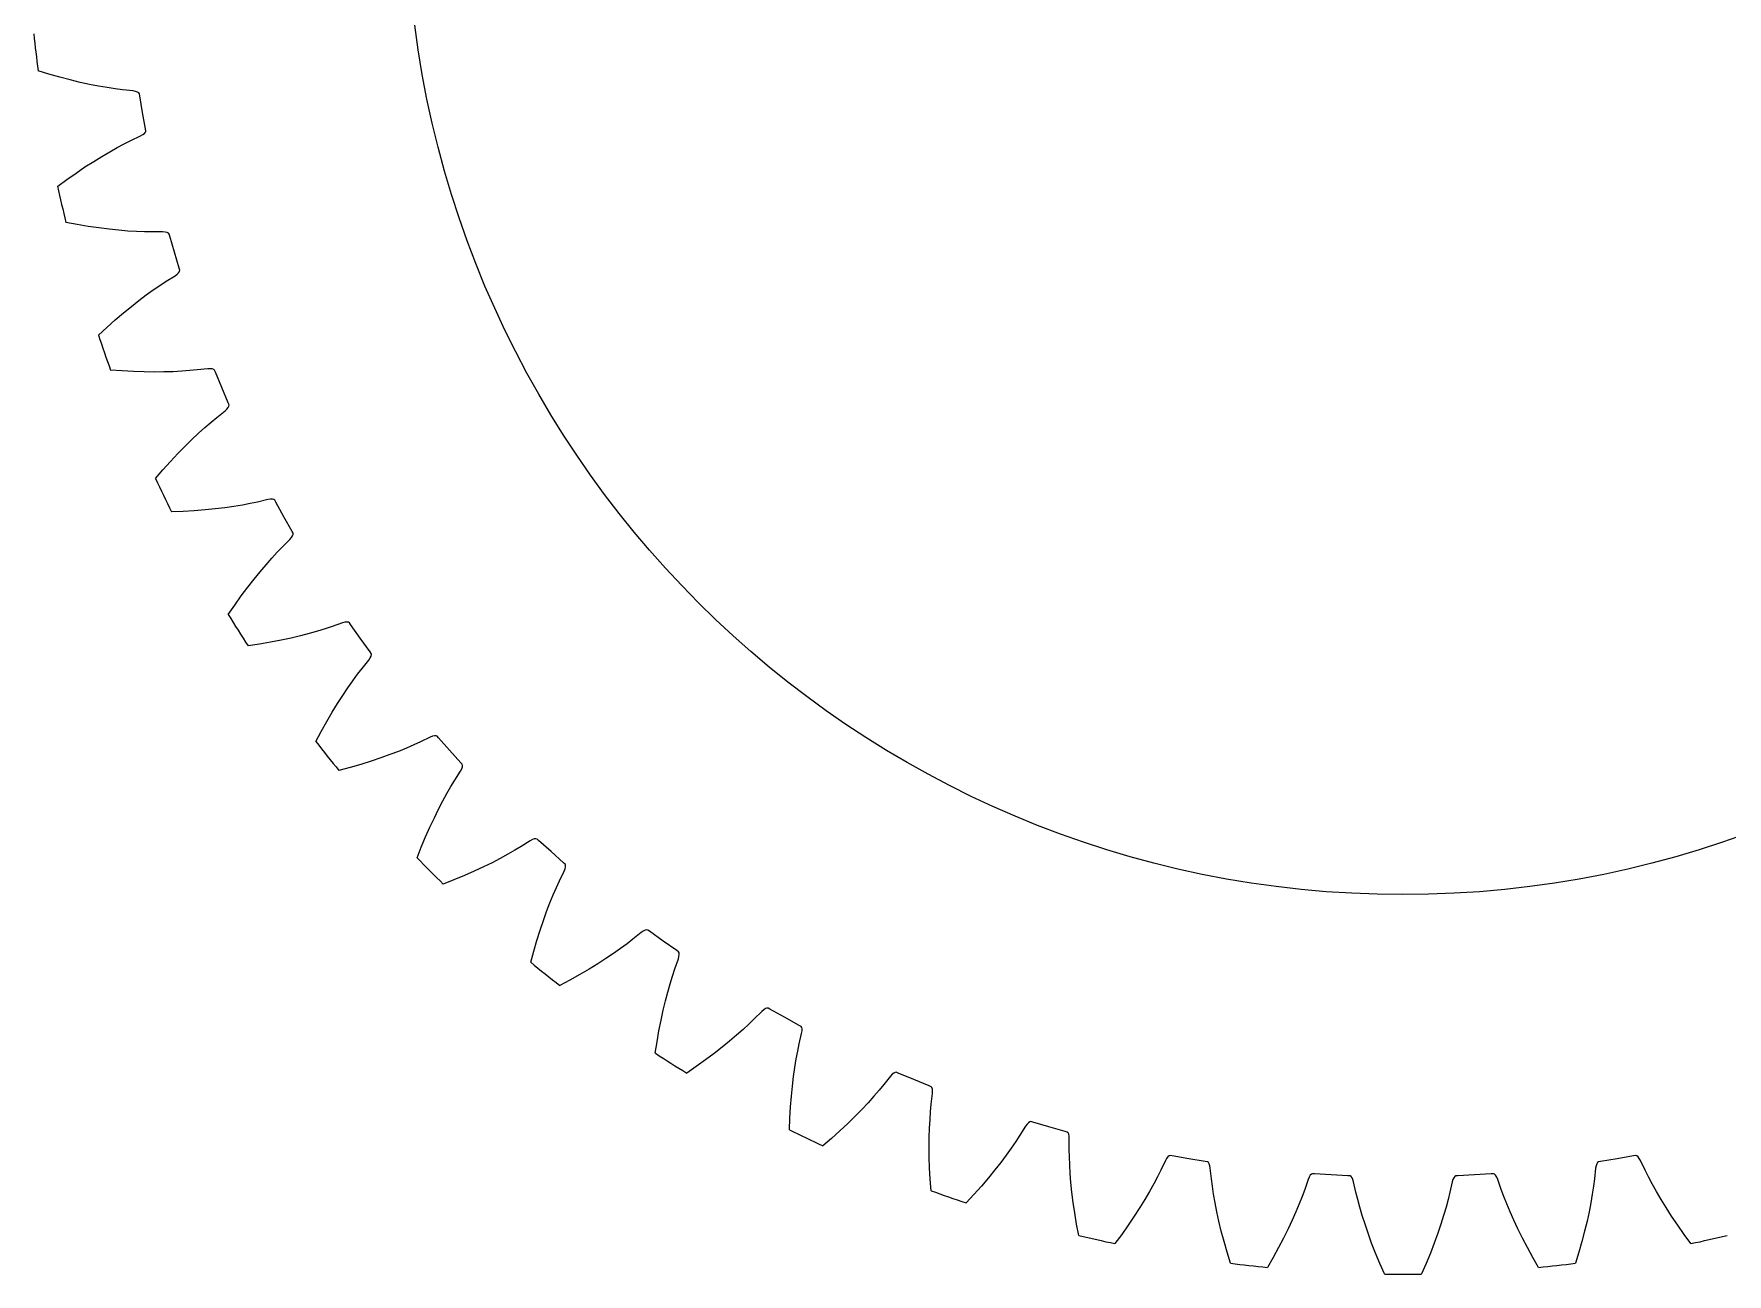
# Model space of a CAD drawing. Extents: x -29 to 85, y -29 to 29.
# Drawn here: x -28.86 to 6.83, y -29 to -2.86 of the extents above; entities that cross this region are included whole.
import ezdxf

# ---------------------------------------------------------------- set-up
doc = ezdxf.new("R2010")
doc.units = 0

msp = doc.modelspace()

# ---------------------------------------------------------------- linework, layer by layer
msp.add_circle((0, 0), 21)
msp.add_circle((0, 0), 21)
at = {"layer": 'layer1'}
for p, q in [((-28.54, -3.706), (-28.771, -3.635)), ((-28.311, -3.771), (-28.54, -3.706)), ((-28.092, -3.829), (-28.311, -3.771)), ((-27.881, -3.88), (-28.092, -3.829)), ((-27.684, -3.923), (-27.881, -3.88)), ((-27.495, -3.96), (-27.684, -3.923)), ((-27.315, -3.991), (-27.495, -3.96)), ((-27.148, -4.017), (-27.315, -3.991)), ((-26.993, -4.037), (-27.148, -4.017)), ((-26.769, -4.062), (-26.993, -4.037)), ((-26.717, -4.072), (-26.769, -4.062)), ((-26.677, -4.085), (-26.717, -4.072)), ((-26.649, -4.102), (-26.677, -4.085)), ((-26.634, -4.122), (-26.649, -4.102)), ((-26.626, -4.166), (-26.634, -4.122)), ((-26.569, -4.514), (-26.626, -4.166)), ((-26.508, -4.862), (-26.569, -4.514)), ((-26.608, -5.008), (-26.562, -4.981)), ((-26.562, -4.981), (-26.529, -4.955)), ((-26.529, -4.955), (-26.509, -4.93)), ((-26.509, -4.93), (-26.501, -4.906)), ((-26.501, -4.906), (-26.508, -4.862)), ((-27.426, -5.441), (-27.26, -5.343)), ((-27.26, -5.343), (-27.1, -5.254)), ((-27.1, -5.254), (-26.952, -5.175)), ((-26.952, -5.175), (-26.812, -5.104)), ((-26.812, -5.104), (-26.608, -5.008)), ((-27.968, -5.791), (-27.781, -5.664)), ((-27.781, -5.664), (-27.598, -5.547)), ((-27.598, -5.547), (-27.426, -5.441)), ((-28.357, -6.071), (-28.163, -5.928)), ((-28.163, -5.928), (-27.968, -5.791)), ((-27.946, -6.878), (-28.183, -6.834)), ((-27.711, -6.918), (-27.946, -6.878)), ((-27.487, -6.95), (-27.711, -6.918)), ((-27.272, -6.977), (-27.487, -6.95)), ((-27.071, -6.998), (-27.272, -6.977)), ((-26.878, -7.014), (-27.071, -6.998)), ((-26.696, -7.025), (-26.878, -7.014)), ((-26.528, -7.031), (-26.696, -7.025)), ((-26.371, -7.034), (-26.528, -7.031)), ((-26.146, -7.033), (-26.371, -7.034)), ((-26.093, -7.037), (-26.146, -7.033)), ((-26.052, -7.046), (-26.093, -7.037)), ((-26.022, -7.06), (-26.052, -7.046)), ((-26.005, -7.078), (-26.022, -7.06)), ((-25.992, -7.121), (-26.005, -7.078)), ((-25.897, -7.461), (-25.992, -7.121)), ((-25.797, -7.799), (-25.897, -7.461)), ((-25.785, -7.842), (-25.797, -7.799)), ((-25.79, -7.867), (-25.785, -7.842)), ((-26.342, -8.255), (-26.203, -8.16)), ((-26.203, -8.16), (-26.072, -8.074)), ((-26.072, -8.074), (-25.88, -7.955)), ((-25.88, -7.955), (-25.838, -7.924)), ((-25.838, -7.924), (-25.808, -7.894)), ((-25.808, -7.894), (-25.79, -7.867)), ((-26.804, -8.602), (-26.644, -8.477)), ((-26.644, -8.477), (-26.49, -8.362)), ((-26.49, -8.362), (-26.342, -8.255)), ((-27.322, -9.044), (-27.144, -8.886)), ((-27.144, -8.886), (-26.972, -8.739)), ((-26.972, -8.739), (-26.804, -8.602)), ((-27.499, -9.208), (-27.322, -9.044)), ((-27, -9.964), (-27.241, -9.946)), ((-26.762, -9.977), (-27, -9.964)), ((-26.536, -9.984), (-26.762, -9.977)), ((-26.319, -9.987), (-26.536, -9.984)), ((-26.117, -9.985), (-26.319, -9.987)), ((-25.924, -9.979), (-26.117, -9.985)), ((-25.742, -9.969), (-25.924, -9.979)), ((-25.574, -9.957), (-25.742, -9.969)), ((-25.418, -9.943), (-25.574, -9.957)), ((-25.194, -9.916), (-25.418, -9.943)), ((-25.141, -9.915), (-25.194, -9.916)), ((-25.099, -9.919), (-25.141, -9.915)), ((-25.068, -9.929), (-25.099, -9.919)), ((-25.049, -9.945), (-25.068, -9.929)), ((-25.032, -9.987), (-25.049, -9.945)), ((-24.899, -10.313), (-25.032, -9.987)), ((-24.761, -10.638), (-24.899, -10.313)), ((-24.745, -10.68), (-24.761, -10.638)), ((-24.761, -10.734), (-24.747, -10.705)), ((-24.747, -10.705), (-24.745, -10.68)), ((-25.252, -11.153), (-25.124, -11.043)), ((-25.124, -11.043), (-25.004, -10.943)), ((-25.004, -10.943), (-24.827, -10.803)), ((-24.827, -10.803), (-24.788, -10.767)), ((-24.788, -10.767), (-24.761, -10.734)), ((-25.672, -11.549), (-25.528, -11.407)), ((-25.528, -11.407), (-25.387, -11.275)), ((-25.387, -11.275), (-25.252, -11.153)), ((-25.979, -11.869), (-25.824, -11.704)), ((-25.824, -11.704), (-25.672, -11.549)), ((-26.295, -12.229), (-26.138, -12.046)), ((-26.138, -12.046), (-25.979, -11.869)), ((-24.835, -12.846), (-25.035, -12.871)), ((-24.644, -12.819), (-24.835, -12.846)), ((-24.464, -12.789), (-24.644, -12.819)), ((-24.298, -12.758), (-24.464, -12.789)), ((-24.145, -12.726), (-24.298, -12.758)), ((-23.925, -12.675), (-24.145, -12.726)), ((-23.873, -12.667), (-23.925, -12.675)), ((-23.831, -12.667), (-23.873, -12.667)), ((-23.799, -12.674), (-23.831, -12.667)), ((-23.778, -12.687), (-23.799, -12.674)), ((-23.756, -12.726), (-23.778, -12.687)), ((-23.587, -13.036), (-23.756, -12.726)), ((-25.715, -12.925), (-25.956, -12.934)), ((-25.477, -12.911), (-25.715, -12.925)), ((-25.251, -12.892), (-25.477, -12.911)), ((-25.035, -12.871), (-25.251, -12.892)), ((-23.415, -13.344), (-23.587, -13.036)), ((-23.621, -13.673), (-23.461, -13.515)), ((-23.461, -13.515), (-23.427, -13.474)), ((-23.427, -13.474), (-23.404, -13.439)), ((-23.393, -13.383), (-23.415, -13.344)), ((-23.404, -13.439), (-23.393, -13.408)), ((-23.393, -13.408), (-23.393, -13.383)), ((-23.965, -14.047), (-23.844, -13.91)), ((-23.844, -13.91), (-23.73, -13.786)), ((-23.73, -13.786), (-23.621, -13.673)), ((-24.217, -14.35), (-24.09, -14.194)), ((-24.09, -14.194), (-23.965, -14.047)), ((-24.486, -14.703), (-24.351, -14.522)), ((-24.351, -14.522), (-24.217, -14.35)), ((-24.761, -15.096), (-24.625, -14.897)), ((-24.625, -14.897), (-24.486, -14.703)), ((-22.356, -15.274), (-22.568, -15.349)), ((-22.304, -15.26), (-22.356, -15.274)), ((-22.263, -15.255), (-22.304, -15.26)), ((-22.23, -15.259), (-22.263, -15.255)), ((-22.208, -15.27), (-22.23, -15.259)), ((-22.182, -15.306), (-22.208, -15.27)), ((-21.979, -15.595), (-22.182, -15.306)), ((-23.871, -15.682), (-24.106, -15.722)), ((-23.649, -15.639), (-23.871, -15.682)), ((-23.437, -15.593), (-23.649, -15.639)), ((-23.24, -15.546), (-23.437, -15.593)), ((-23.054, -15.497), (-23.24, -15.546)), ((-22.878, -15.448), (-23.054, -15.497)), ((-22.717, -15.398), (-22.878, -15.448)), ((-22.568, -15.349), (-22.717, -15.398)), ((-21.773, -15.882), (-21.979, -15.595)), ((-24.106, -15.722), (-24.345, -15.759)), ((-21.942, -16.232), (-21.8, -16.057)), ((-21.8, -16.057), (-21.771, -16.013)), ((-21.748, -15.919), (-21.773, -15.882)), ((-21.771, -16.013), (-21.752, -15.975)), ((-21.752, -15.975), (-21.745, -15.943)), ((-21.745, -15.943), (-21.748, -15.919)), ((-22.137, -16.492), (-22.037, -16.356)), ((-22.037, -16.356), (-21.942, -16.232)), ((-22.349, -16.802), (-22.242, -16.641)), ((-22.242, -16.641), (-22.137, -16.492)), ((-22.572, -17.157), (-22.458, -16.972)), ((-22.458, -16.972), (-22.349, -16.802)), ((-22.802, -17.56), (-22.686, -17.352)), ((-22.686, -17.352), (-22.572, -17.157)), ((-22.915, -17.774), (-22.802, -17.56)), ((-20.85, -17.845), (-21.005, -17.912)), ((-20.708, -17.78), (-20.85, -17.845)), ((-20.505, -17.681), (-20.708, -17.78)), ((-20.456, -17.662), (-20.505, -17.681)), ((-20.414, -17.652), (-20.456, -17.662)), ((-20.382, -17.652), (-20.414, -17.652)), ((-20.359, -17.66), (-20.382, -17.652)), ((-20.328, -17.694), (-20.359, -17.66)), ((-20.095, -17.958), (-20.328, -17.694)), ((-21.749, -18.188), (-21.965, -18.256)), ((-21.544, -18.119), (-21.749, -18.188)), ((-21.354, -18.05), (-21.544, -18.119)), ((-21.173, -17.981), (-21.354, -18.05)), ((-21.005, -17.912), (-21.173, -17.981)), ((-19.858, -18.22), (-20.095, -17.958)), ((-22.194, -18.323), (-22.427, -18.385)), ((-21.965, -18.256), (-22.194, -18.323)), ((-19.986, -18.587), (-19.866, -18.397)), ((-19.866, -18.397), (-19.841, -18.349)), ((-19.829, -18.253), (-19.858, -18.22)), ((-19.841, -18.349), (-19.827, -18.31)), ((-19.823, -18.278), (-19.829, -18.253)), ((-19.827, -18.31), (-19.823, -18.278)), ((-20.239, -19.027), (-20.151, -18.867)), ((-20.151, -18.867), (-20.067, -18.721)), ((-20.067, -18.721), (-19.986, -18.587)), ((-20.417, -19.38), (-20.328, -19.198)), ((-20.328, -19.198), (-20.239, -19.027)), ((-20.601, -19.783), (-20.509, -19.576)), ((-20.509, -19.576), (-20.417, -19.38)), ((-20.692, -20.003), (-20.601, -19.783)), ((-18.587, -19.986), (-18.721, -20.067)), ((-18.397, -19.866), (-18.587, -19.986)), ((-18.349, -19.841), (-18.397, -19.866)), ((-18.31, -19.827), (-18.349, -19.841)), ((-18.278, -19.823), (-18.31, -19.827)), ((-18.253, -19.829), (-18.278, -19.823)), ((-18.22, -19.858), (-18.253, -19.829)), ((-17.958, -20.095), (-18.22, -19.858)), ((-20.781, -20.228), (-20.692, -20.003)), ((-19.198, -20.328), (-19.38, -20.417)), ((-19.027, -20.239), (-19.198, -20.328)), ((-18.867, -20.151), (-19.027, -20.239)), ((-18.721, -20.067), (-18.867, -20.151)), ((-17.694, -20.328), (-17.958, -20.095)), ((-17.66, -20.359), (-17.694, -20.328)), ((-20.003, -20.692), (-20.228, -20.781)), ((-19.783, -20.601), (-20.003, -20.692)), ((-19.576, -20.509), (-19.783, -20.601)), ((-19.38, -20.417), (-19.576, -20.509)), ((-17.78, -20.708), (-17.681, -20.505)), ((-17.681, -20.505), (-17.662, -20.456)), ((-17.662, -20.456), (-17.652, -20.414)), ((-17.652, -20.382), (-17.66, -20.359)), ((-17.652, -20.414), (-17.652, -20.382)), ((-17.981, -21.173), (-17.912, -21.005)), ((-17.912, -21.005), (-17.845, -20.85)), ((-17.845, -20.85), (-17.78, -20.708)), ((-18.119, -21.544), (-18.05, -21.354)), ((-18.05, -21.354), (-17.981, -21.173)), ((-18.256, -21.965), (-18.188, -21.749)), ((-18.188, -21.749), (-18.119, -21.544)), ((-16.013, -21.771), (-16.057, -21.8)), ((-15.975, -21.752), (-16.013, -21.771)), ((-15.943, -21.745), (-15.975, -21.752)), ((-15.919, -21.748), (-15.943, -21.745)), ((-15.882, -21.773), (-15.919, -21.748)), ((-18.323, -22.194), (-18.256, -21.965)), ((-16.356, -22.037), (-16.492, -22.137)), ((-16.232, -21.942), (-16.356, -22.037)), ((-16.057, -21.8), (-16.232, -21.942)), ((-15.595, -21.979), (-15.882, -21.773)), ((-15.306, -22.182), (-15.595, -21.979)), ((-18.385, -22.427), (-18.323, -22.194)), ((-16.972, -22.458), (-17.157, -22.572)), ((-16.802, -22.349), (-16.972, -22.458)), ((-16.641, -22.242), (-16.802, -22.349)), ((-16.492, -22.137), (-16.641, -22.242)), ((-15.349, -22.568), (-15.274, -22.356)), ((-15.27, -22.208), (-15.306, -22.182)), ((-15.274, -22.356), (-15.26, -22.304)), ((-15.259, -22.23), (-15.27, -22.208)), ((-15.26, -22.304), (-15.255, -22.263)), ((-15.255, -22.263), (-15.259, -22.23)), ((-17.56, -22.802), (-17.774, -22.915)), ((-17.352, -22.686), (-17.56, -22.802)), ((-17.157, -22.572), (-17.352, -22.686)), ((-15.448, -22.878), (-15.398, -22.717)), ((-15.398, -22.717), (-15.349, -22.568)), ((-15.546, -23.24), (-15.497, -23.054)), ((-15.497, -23.054), (-15.448, -22.878)), ((-15.639, -23.649), (-15.593, -23.437)), ((-15.593, -23.437), (-15.546, -23.24)), ((-13.515, -23.461), (-13.673, -23.621)), ((-13.474, -23.427), (-13.515, -23.461)), ((-13.439, -23.404), (-13.474, -23.427)), ((-13.408, -23.393), (-13.439, -23.404)), ((-13.383, -23.393), (-13.408, -23.393)), ((-13.344, -23.415), (-13.383, -23.393)), ((-13.036, -23.587), (-13.344, -23.415)), ((-15.722, -24.106), (-15.682, -23.871)), ((-15.682, -23.871), (-15.639, -23.649)), ((-13.91, -23.844), (-14.047, -23.965)), ((-13.786, -23.73), (-13.91, -23.844)), ((-13.673, -23.621), (-13.786, -23.73)), ((-12.726, -23.756), (-13.036, -23.587)), ((-12.687, -23.778), (-12.726, -23.756)), ((-12.674, -23.799), (-12.687, -23.778)), ((-12.675, -23.925), (-12.667, -23.873)), ((-12.667, -23.831), (-12.674, -23.799)), ((-12.667, -23.873), (-12.667, -23.831)), ((-15.759, -24.345), (-15.722, -24.106)), ((-14.35, -24.217), (-14.522, -24.351)), ((-14.194, -24.09), (-14.35, -24.217)), ((-14.047, -23.965), (-14.194, -24.09)), ((-12.758, -24.298), (-12.726, -24.145)), ((-12.726, -24.145), (-12.675, -23.925)), ((-14.897, -24.625), (-15.096, -24.761)), ((-14.703, -24.486), (-14.897, -24.625)), ((-14.522, -24.351), (-14.703, -24.486)), ((-12.819, -24.644), (-12.789, -24.464)), ((-12.789, -24.464), (-12.758, -24.298)), ((-12.871, -25.035), (-12.846, -24.835)), ((-12.846, -24.835), (-12.819, -24.644)), ((-10.803, -24.827), (-10.943, -25.004)), ((-10.767, -24.788), (-10.803, -24.827)), ((-10.734, -24.761), (-10.767, -24.788)), ((-10.705, -24.747), (-10.734, -24.761)), ((-10.68, -24.745), (-10.705, -24.747)), ((-10.638, -24.761), (-10.68, -24.745)), ((-10.313, -24.899), (-10.638, -24.761)), ((-9.987, -25.032), (-10.313, -24.899)), ((-12.911, -25.477), (-12.892, -25.251)), ((-12.892, -25.251), (-12.871, -25.035)), ((-11.153, -25.252), (-11.275, -25.387)), ((-11.043, -25.124), (-11.153, -25.252)), ((-10.943, -25.004), (-11.043, -25.124)), ((-9.945, -25.049), (-9.987, -25.032)), ((-9.929, -25.068), (-9.945, -25.049)), ((-9.943, -25.418), (-9.916, -25.194)), ((-9.919, -25.099), (-9.929, -25.068)), ((-9.915, -25.141), (-9.919, -25.099)), ((-9.916, -25.194), (-9.915, -25.141)), ((-12.925, -25.715), (-12.911, -25.477)), ((-11.549, -25.672), (-11.704, -25.824)), ((-11.407, -25.528), (-11.549, -25.672)), ((-11.275, -25.387), (-11.407, -25.528)), ((-9.969, -25.742), (-9.957, -25.574)), ((-9.957, -25.574), (-9.943, -25.418)), ((-12.934, -25.956), (-12.925, -25.715)), ((-11.869, -25.979), (-12.046, -26.138)), ((-11.704, -25.824), (-11.869, -25.979)), ((-9.985, -26.117), (-9.979, -25.924)), ((-9.979, -25.924), (-9.969, -25.742)), ((-7.955, -25.88), (-8.074, -26.072)), ((-7.924, -25.838), (-7.955, -25.88)), ((-7.894, -25.808), (-7.924, -25.838)), ((-7.867, -25.79), (-7.894, -25.808)), ((-7.842, -25.785), (-7.867, -25.79)), ((-7.799, -25.797), (-7.842, -25.785)), ((-7.461, -25.897), (-7.799, -25.797)), ((-7.121, -25.992), (-7.461, -25.897)), ((-7.078, -26.005), (-7.121, -25.992)), ((-7.06, -26.022), (-7.078, -26.005)), ((-7.046, -26.052), (-7.06, -26.022)), ((-7.037, -26.093), (-7.046, -26.052)), ((-12.046, -26.138), (-12.229, -26.295)), ((-9.987, -26.319), (-9.985, -26.117)), ((-9.984, -26.536), (-9.987, -26.319)), ((-8.255, -26.342), (-8.362, -26.49)), ((-8.16, -26.203), (-8.255, -26.342)), ((-8.074, -26.072), (-8.16, -26.203)), ((-7.033, -26.146), (-7.037, -26.093)), ((-7.034, -26.371), (-7.033, -26.146)), ((-7.031, -26.528), (-7.034, -26.371)), ((-9.977, -26.762), (-9.984, -26.536)), ((-9.964, -27), (-9.977, -26.762)), ((-8.477, -26.644), (-8.602, -26.804)), ((-8.362, -26.49), (-8.477, -26.644)), ((-7.025, -26.696), (-7.031, -26.528)), ((-7.014, -26.878), (-7.025, -26.696)), ((-5.008, -26.608), (-5.104, -26.812)), ((-4.981, -26.562), (-5.008, -26.608)), ((-4.955, -26.529), (-4.981, -26.562)), ((-4.93, -26.509), (-4.955, -26.529)), ((-4.906, -26.501), (-4.93, -26.509)), ((-4.862, -26.508), (-4.906, -26.501)), ((-4.514, -26.569), (-4.862, -26.508)), ((-4.166, -26.626), (-4.514, -26.569)), ((-4.122, -26.634), (-4.166, -26.626)), ((-4.102, -26.649), (-4.122, -26.634)), ((-4.085, -26.677), (-4.102, -26.649)), ((-4.072, -26.717), (-4.085, -26.677)), ((-4.062, -26.769), (-4.072, -26.717)), ((-4.037, -26.993), (-4.062, -26.769)), ((4.062, -26.769), (4.037, -26.993)), ((4.072, -26.717), (4.062, -26.769)), ((4.085, -26.677), (4.072, -26.717)), ((4.102, -26.649), (4.085, -26.677)), ((4.122, -26.634), (4.102, -26.649)), ((4.166, -26.626), (4.122, -26.634)), ((4.514, -26.569), (4.166, -26.626)), ((4.862, -26.508), (4.514, -26.569)), ((4.906, -26.501), (4.862, -26.508)), ((4.93, -26.509), (4.906, -26.501)), ((4.955, -26.529), (4.93, -26.509)), ((4.981, -26.562), (4.955, -26.529)), ((5.008, -26.608), (4.981, -26.562)), ((5.104, -26.812), (5.008, -26.608)), ((-9.946, -27.241), (-9.964, -27)), ((-8.739, -26.972), (-8.886, -27.144)), ((-8.602, -26.804), (-8.739, -26.972)), ((-6.998, -27.071), (-7.014, -26.878)), ((-6.977, -27.272), (-6.998, -27.071)), ((-5.254, -27.1), (-5.343, -27.26)), ((-5.175, -26.952), (-5.254, -27.1)), ((-5.104, -26.812), (-5.175, -26.952)), ((-4.017, -27.148), (-4.037, -26.993)), ((-1.997, -27.002), (-2.07, -27.215)), ((-1.976, -26.953), (-1.997, -27.002)), ((-1.953, -26.917), (-1.976, -26.953)), ((-1.931, -26.894), (-1.953, -26.917)), ((-1.908, -26.884), (-1.931, -26.894)), ((-1.863, -26.886), (-1.908, -26.884)), ((-1.511, -26.908), (-1.863, -26.886)), ((-1.159, -26.925), (-1.511, -26.908)), ((-1.114, -26.928), (-1.159, -26.925)), ((-1.093, -26.941), (-1.114, -26.928)), ((-1.073, -26.967), (-1.093, -26.941)), ((-1.055, -27.005), (-1.073, -26.967)), ((-1.039, -27.055), (-1.055, -27.005)), ((-0.99, -27.275), (-1.039, -27.055)), ((1.039, -27.055), (0.99, -27.275)), ((1.055, -27.005), (1.039, -27.055)), ((1.073, -26.967), (1.055, -27.005)), ((1.093, -26.941), (1.073, -26.967)), ((1.114, -26.928), (1.093, -26.941)), ((1.159, -26.925), (1.114, -26.928)), ((1.511, -26.908), (1.159, -26.925)), ((1.863, -26.886), (1.511, -26.908)), ((1.908, -26.884), (1.863, -26.886)), ((1.931, -26.894), (1.908, -26.884)), ((1.953, -26.917), (1.931, -26.894)), ((1.976, -26.953), (1.953, -26.917)), ((1.997, -27.002), (1.976, -26.953)), ((2.07, -27.215), (1.997, -27.002)), ((4.037, -26.993), (4.017, -27.148)), ((5.175, -26.952), (5.104, -26.812)), ((5.254, -27.1), (5.175, -26.952)), ((5.343, -27.26), (5.254, -27.1)), ((-9.044, -27.322), (-9.208, -27.499)), ((-8.886, -27.144), (-9.044, -27.322)), ((-6.95, -27.487), (-6.977, -27.272)), ((-5.441, -27.426), (-5.547, -27.598)), ((-5.343, -27.26), (-5.441, -27.426)), ((-3.991, -27.315), (-4.017, -27.148)), ((-3.96, -27.495), (-3.991, -27.315)), ((-2.125, -27.362), (-2.187, -27.518)), ((-2.07, -27.215), (-2.125, -27.362)), ((-0.952, -27.427), (-0.99, -27.275)), ((-0.908, -27.59), (-0.952, -27.427)), ((0.952, -27.427), (0.908, -27.59)), ((0.99, -27.275), (0.952, -27.427)), ((2.125, -27.362), (2.07, -27.215)), ((2.187, -27.518), (2.125, -27.362)), ((3.991, -27.315), (3.96, -27.495)), ((4.017, -27.148), (3.991, -27.315)), ((5.441, -27.426), (5.343, -27.26)), ((5.547, -27.598), (5.441, -27.426)), ((-6.918, -27.711), (-6.95, -27.487)), ((-6.878, -27.946), (-6.918, -27.711)), ((-5.664, -27.781), (-5.791, -27.968)), ((-5.547, -27.598), (-5.664, -27.781)), ((-3.923, -27.684), (-3.96, -27.495)), ((-3.88, -27.881), (-3.923, -27.684)), ((-2.257, -27.686), (-2.336, -27.863)), ((-2.187, -27.518), (-2.257, -27.686)), ((-0.857, -27.765), (-0.908, -27.59)), ((-0.798, -27.949), (-0.857, -27.765)), ((0.857, -27.765), (0.798, -27.949)), ((0.908, -27.59), (0.857, -27.765)), ((2.257, -27.686), (2.187, -27.518)), ((2.336, -27.863), (2.257, -27.686)), ((3.923, -27.684), (3.88, -27.881)), ((3.96, -27.495), (3.923, -27.684)), ((5.664, -27.781), (5.547, -27.598)), ((5.791, -27.968), (5.664, -27.781)), ((-6.834, -28.183), (-6.878, -27.946)), ((-5.928, -28.163), (-6.071, -28.357)), ((-5.791, -27.968), (-5.928, -28.163)), ((-3.829, -28.092), (-3.88, -27.881)), ((-3.771, -28.311), (-3.829, -28.092)), ((-2.422, -28.046), (-2.518, -28.24)), ((-2.336, -27.863), (-2.422, -28.046)), ((-0.734, -28.14), (-0.798, -27.949)), ((-0.66, -28.345), (-0.734, -28.14)), ((0.734, -28.14), (0.66, -28.345)), ((0.798, -27.949), (0.734, -28.14)), ((2.422, -28.046), (2.336, -27.863)), ((2.518, -28.24), (2.422, -28.046)), ((3.829, -28.092), (3.771, -28.311)), ((3.88, -27.881), (3.829, -28.092)), ((5.928, -28.163), (5.791, -27.968)), ((6.071, -28.357), (5.928, -28.163)), ((-3.706, -28.54), (-3.771, -28.311)), ((-3.635, -28.771), (-3.706, -28.54)), ((-2.623, -28.441), (-2.738, -28.65)), ((-2.518, -28.24), (-2.623, -28.441)), ((-0.578, -28.556), (-0.66, -28.345)), ((0.66, -28.345), (0.578, -28.556)), ((2.623, -28.441), (2.518, -28.24)), ((2.738, -28.65), (2.623, -28.441)), ((3.706, -28.54), (3.635, -28.771)), ((3.771, -28.311), (3.706, -28.54)), ((-2.738, -28.65), (-2.858, -28.859)), ((-0.487, -28.776), (-0.578, -28.556)), ((-0.391, -28.997), (-0.487, -28.776)), ((0.487, -28.776), (0.391, -28.997)), ((0.578, -28.556), (0.487, -28.776)), ((2.858, -28.859), (2.738, -28.65))]:
    msp.add_line(p, q, dxfattribs=at)
for start, end in [(185.6561, 187.201), (192.0847, 193.6296), (198.5133, 200.0582), (204.9418, 206.4867), (211.3704, 212.9153), (217.799, 219.3439), (224.2275, 225.7725), (230.6561, 232.201), (237.0847, 238.6296), (243.5133, 245.0582), (249.9418, 251.4867), (256.3704, 257.9153), (282.0847, 283.6296), (262.799, 264.3439), (275.6561, 277.201), (269.2275, 270.7725)]:
    msp.add_arc((0, 0), 29, start, end, dxfattribs=at)
at = {"layer": 'layer3'}
for p, q in [((-28.54, -3.706), (-28.771, -3.635)), ((-28.311, -3.771), (-28.54, -3.706)), ((-28.092, -3.829), (-28.311, -3.771)), ((-27.881, -3.88), (-28.092, -3.829)), ((-27.684, -3.923), (-27.881, -3.88)), ((-27.495, -3.96), (-27.684, -3.923)), ((-27.315, -3.991), (-27.495, -3.96)), ((-27.148, -4.017), (-27.315, -3.991)), ((-26.993, -4.037), (-27.148, -4.017)), ((-26.769, -4.062), (-26.993, -4.037)), ((-26.717, -4.072), (-26.769, -4.062)), ((-26.677, -4.085), (-26.717, -4.072)), ((-26.649, -4.102), (-26.677, -4.085)), ((-26.634, -4.122), (-26.649, -4.102)), ((-26.626, -4.166), (-26.634, -4.122)), ((-26.569, -4.514), (-26.626, -4.166)), ((-26.508, -4.862), (-26.569, -4.514)), ((-26.608, -5.008), (-26.562, -4.981)), ((-26.562, -4.981), (-26.529, -4.955)), ((-26.529, -4.955), (-26.509, -4.93)), ((-26.509, -4.93), (-26.501, -4.906)), ((-26.501, -4.906), (-26.508, -4.862)), ((-27.426, -5.441), (-27.26, -5.343)), ((-27.26, -5.343), (-27.1, -5.254)), ((-27.1, -5.254), (-26.952, -5.175)), ((-26.952, -5.175), (-26.812, -5.104)), ((-26.812, -5.104), (-26.608, -5.008)), ((-27.968, -5.791), (-27.781, -5.664)), ((-27.781, -5.664), (-27.598, -5.547)), ((-27.598, -5.547), (-27.426, -5.441)), ((-28.357, -6.071), (-28.163, -5.928)), ((-28.163, -5.928), (-27.968, -5.791)), ((-27.946, -6.878), (-28.183, -6.834)), ((-27.711, -6.918), (-27.946, -6.878)), ((-27.487, -6.95), (-27.711, -6.918)), ((-27.272, -6.977), (-27.487, -6.95)), ((-27.071, -6.998), (-27.272, -6.977)), ((-26.878, -7.014), (-27.071, -6.998)), ((-26.696, -7.025), (-26.878, -7.014)), ((-26.528, -7.031), (-26.696, -7.025)), ((-26.371, -7.034), (-26.528, -7.031)), ((-26.146, -7.033), (-26.371, -7.034)), ((-26.093, -7.037), (-26.146, -7.033)), ((-26.052, -7.046), (-26.093, -7.037)), ((-26.022, -7.06), (-26.052, -7.046)), ((-26.005, -7.078), (-26.022, -7.06)), ((-25.992, -7.121), (-26.005, -7.078)), ((-25.897, -7.461), (-25.992, -7.121)), ((-25.797, -7.799), (-25.897, -7.461)), ((-25.785, -7.842), (-25.797, -7.799)), ((-25.79, -7.867), (-25.785, -7.842)), ((-26.342, -8.255), (-26.203, -8.16)), ((-26.203, -8.16), (-26.072, -8.074)), ((-26.072, -8.074), (-25.88, -7.955)), ((-25.88, -7.955), (-25.838, -7.924)), ((-25.838, -7.924), (-25.808, -7.894)), ((-25.808, -7.894), (-25.79, -7.867)), ((-26.804, -8.602), (-26.644, -8.477)), ((-26.644, -8.477), (-26.49, -8.362)), ((-26.49, -8.362), (-26.342, -8.255)), ((-27.322, -9.044), (-27.144, -8.886)), ((-27.144, -8.886), (-26.972, -8.739)), ((-26.972, -8.739), (-26.804, -8.602)), ((-27.499, -9.208), (-27.322, -9.044)), ((-27, -9.964), (-27.241, -9.946)), ((-26.762, -9.977), (-27, -9.964)), ((-26.536, -9.984), (-26.762, -9.977)), ((-26.319, -9.987), (-26.536, -9.984)), ((-26.117, -9.985), (-26.319, -9.987)), ((-25.924, -9.979), (-26.117, -9.985)), ((-25.742, -9.969), (-25.924, -9.979)), ((-25.574, -9.957), (-25.742, -9.969)), ((-25.418, -9.943), (-25.574, -9.957)), ((-25.194, -9.916), (-25.418, -9.943)), ((-25.141, -9.915), (-25.194, -9.916)), ((-25.099, -9.919), (-25.141, -9.915)), ((-25.068, -9.929), (-25.099, -9.919)), ((-25.049, -9.945), (-25.068, -9.929)), ((-25.032, -9.987), (-25.049, -9.945)), ((-24.899, -10.313), (-25.032, -9.987)), ((-24.761, -10.638), (-24.899, -10.313)), ((-24.745, -10.68), (-24.761, -10.638)), ((-24.761, -10.734), (-24.747, -10.705)), ((-24.747, -10.705), (-24.745, -10.68)), ((-25.252, -11.153), (-25.124, -11.043)), ((-25.124, -11.043), (-25.004, -10.943)), ((-25.004, -10.943), (-24.827, -10.803)), ((-24.827, -10.803), (-24.788, -10.767)), ((-24.788, -10.767), (-24.761, -10.734)), ((-25.672, -11.549), (-25.528, -11.407)), ((-25.528, -11.407), (-25.387, -11.275)), ((-25.387, -11.275), (-25.252, -11.153)), ((-25.979, -11.869), (-25.824, -11.704)), ((-25.824, -11.704), (-25.672, -11.549)), ((-26.295, -12.229), (-26.138, -12.046)), ((-26.138, -12.046), (-25.979, -11.869)), ((-24.835, -12.846), (-25.035, -12.871)), ((-24.644, -12.819), (-24.835, -12.846)), ((-24.464, -12.789), (-24.644, -12.819)), ((-24.298, -12.758), (-24.464, -12.789)), ((-24.145, -12.726), (-24.298, -12.758)), ((-23.925, -12.675), (-24.145, -12.726)), ((-23.873, -12.667), (-23.925, -12.675)), ((-23.831, -12.667), (-23.873, -12.667)), ((-23.799, -12.674), (-23.831, -12.667)), ((-23.778, -12.687), (-23.799, -12.674)), ((-23.756, -12.726), (-23.778, -12.687)), ((-23.587, -13.036), (-23.756, -12.726)), ((-25.715, -12.925), (-25.956, -12.934)), ((-25.477, -12.911), (-25.715, -12.925)), ((-25.251, -12.892), (-25.477, -12.911)), ((-25.035, -12.871), (-25.251, -12.892)), ((-23.415, -13.344), (-23.587, -13.036)), ((-23.621, -13.673), (-23.461, -13.515)), ((-23.461, -13.515), (-23.427, -13.474)), ((-23.427, -13.474), (-23.404, -13.439)), ((-23.393, -13.383), (-23.415, -13.344)), ((-23.404, -13.439), (-23.393, -13.408)), ((-23.393, -13.408), (-23.393, -13.383)), ((-23.965, -14.047), (-23.844, -13.91)), ((-23.844, -13.91), (-23.73, -13.786)), ((-23.73, -13.786), (-23.621, -13.673)), ((-24.217, -14.35), (-24.09, -14.194)), ((-24.09, -14.194), (-23.965, -14.047)), ((-24.486, -14.703), (-24.351, -14.522)), ((-24.351, -14.522), (-24.217, -14.35)), ((-24.761, -15.096), (-24.625, -14.897)), ((-24.625, -14.897), (-24.486, -14.703)), ((-22.356, -15.274), (-22.568, -15.349)), ((-22.304, -15.26), (-22.356, -15.274)), ((-22.263, -15.255), (-22.304, -15.26)), ((-22.23, -15.259), (-22.263, -15.255)), ((-22.208, -15.27), (-22.23, -15.259)), ((-22.182, -15.306), (-22.208, -15.27)), ((-21.979, -15.595), (-22.182, -15.306)), ((-23.871, -15.682), (-24.106, -15.722)), ((-23.649, -15.639), (-23.871, -15.682)), ((-23.437, -15.593), (-23.649, -15.639)), ((-23.24, -15.546), (-23.437, -15.593)), ((-23.054, -15.497), (-23.24, -15.546)), ((-22.878, -15.448), (-23.054, -15.497)), ((-22.717, -15.398), (-22.878, -15.448)), ((-22.568, -15.349), (-22.717, -15.398)), ((-21.773, -15.882), (-21.979, -15.595)), ((-24.106, -15.722), (-24.345, -15.759)), ((-21.942, -16.232), (-21.8, -16.057)), ((-21.8, -16.057), (-21.771, -16.013)), ((-21.748, -15.919), (-21.773, -15.882)), ((-21.771, -16.013), (-21.752, -15.975)), ((-21.752, -15.975), (-21.745, -15.943)), ((-21.745, -15.943), (-21.748, -15.919)), ((-22.137, -16.492), (-22.037, -16.356)), ((-22.037, -16.356), (-21.942, -16.232)), ((-22.349, -16.802), (-22.242, -16.641)), ((-22.242, -16.641), (-22.137, -16.492)), ((-22.572, -17.157), (-22.458, -16.972)), ((-22.458, -16.972), (-22.349, -16.802)), ((-22.802, -17.56), (-22.686, -17.352)), ((-22.686, -17.352), (-22.572, -17.157)), ((-22.915, -17.774), (-22.802, -17.56)), ((-20.85, -17.845), (-21.005, -17.912)), ((-20.708, -17.78), (-20.85, -17.845)), ((-20.505, -17.681), (-20.708, -17.78)), ((-20.456, -17.662), (-20.505, -17.681)), ((-20.414, -17.652), (-20.456, -17.662)), ((-20.382, -17.652), (-20.414, -17.652)), ((-20.359, -17.66), (-20.382, -17.652)), ((-20.328, -17.694), (-20.359, -17.66)), ((-20.095, -17.958), (-20.328, -17.694)), ((-21.749, -18.188), (-21.965, -18.256)), ((-21.544, -18.119), (-21.749, -18.188)), ((-21.354, -18.05), (-21.544, -18.119)), ((-21.173, -17.981), (-21.354, -18.05)), ((-21.005, -17.912), (-21.173, -17.981)), ((-19.858, -18.22), (-20.095, -17.958)), ((-22.194, -18.323), (-22.427, -18.385)), ((-21.965, -18.256), (-22.194, -18.323)), ((-19.986, -18.587), (-19.866, -18.397)), ((-19.866, -18.397), (-19.841, -18.349)), ((-19.829, -18.253), (-19.858, -18.22)), ((-19.841, -18.349), (-19.827, -18.31)), ((-19.823, -18.278), (-19.829, -18.253)), ((-19.827, -18.31), (-19.823, -18.278)), ((-20.239, -19.027), (-20.151, -18.867)), ((-20.151, -18.867), (-20.067, -18.721)), ((-20.067, -18.721), (-19.986, -18.587)), ((-20.417, -19.38), (-20.328, -19.198)), ((-20.328, -19.198), (-20.239, -19.027)), ((-20.601, -19.783), (-20.509, -19.576)), ((-20.509, -19.576), (-20.417, -19.38)), ((-20.692, -20.003), (-20.601, -19.783)), ((-18.587, -19.986), (-18.721, -20.067)), ((-18.397, -19.866), (-18.587, -19.986)), ((-18.349, -19.841), (-18.397, -19.866)), ((-18.31, -19.827), (-18.349, -19.841)), ((-18.278, -19.823), (-18.31, -19.827)), ((-18.253, -19.829), (-18.278, -19.823)), ((-18.22, -19.858), (-18.253, -19.829)), ((-17.958, -20.095), (-18.22, -19.858)), ((-20.781, -20.228), (-20.692, -20.003)), ((-19.198, -20.328), (-19.38, -20.417)), ((-19.027, -20.239), (-19.198, -20.328)), ((-18.867, -20.151), (-19.027, -20.239)), ((-18.721, -20.067), (-18.867, -20.151)), ((-17.694, -20.328), (-17.958, -20.095)), ((-17.66, -20.359), (-17.694, -20.328)), ((-20.003, -20.692), (-20.228, -20.781)), ((-19.783, -20.601), (-20.003, -20.692)), ((-19.576, -20.509), (-19.783, -20.601)), ((-19.38, -20.417), (-19.576, -20.509)), ((-17.78, -20.708), (-17.681, -20.505)), ((-17.681, -20.505), (-17.662, -20.456)), ((-17.662, -20.456), (-17.652, -20.414)), ((-17.652, -20.382), (-17.66, -20.359)), ((-17.652, -20.414), (-17.652, -20.382)), ((-17.981, -21.173), (-17.912, -21.005)), ((-17.912, -21.005), (-17.845, -20.85)), ((-17.845, -20.85), (-17.78, -20.708)), ((-18.119, -21.544), (-18.05, -21.354)), ((-18.05, -21.354), (-17.981, -21.173)), ((-18.256, -21.965), (-18.188, -21.749)), ((-18.188, -21.749), (-18.119, -21.544)), ((-16.013, -21.771), (-16.057, -21.8)), ((-15.975, -21.752), (-16.013, -21.771)), ((-15.943, -21.745), (-15.975, -21.752)), ((-15.919, -21.748), (-15.943, -21.745)), ((-15.882, -21.773), (-15.919, -21.748)), ((-18.323, -22.194), (-18.256, -21.965)), ((-16.356, -22.037), (-16.492, -22.137)), ((-16.232, -21.942), (-16.356, -22.037)), ((-16.057, -21.8), (-16.232, -21.942)), ((-15.595, -21.979), (-15.882, -21.773)), ((-15.306, -22.182), (-15.595, -21.979)), ((-18.385, -22.427), (-18.323, -22.194)), ((-16.972, -22.458), (-17.157, -22.572)), ((-16.802, -22.349), (-16.972, -22.458)), ((-16.641, -22.242), (-16.802, -22.349)), ((-16.492, -22.137), (-16.641, -22.242)), ((-15.349, -22.568), (-15.274, -22.356)), ((-15.27, -22.208), (-15.306, -22.182)), ((-15.274, -22.356), (-15.26, -22.304)), ((-15.259, -22.23), (-15.27, -22.208)), ((-15.26, -22.304), (-15.255, -22.263)), ((-15.255, -22.263), (-15.259, -22.23)), ((-17.56, -22.802), (-17.774, -22.915)), ((-17.352, -22.686), (-17.56, -22.802)), ((-17.157, -22.572), (-17.352, -22.686)), ((-15.448, -22.878), (-15.398, -22.717)), ((-15.398, -22.717), (-15.349, -22.568)), ((-15.546, -23.24), (-15.497, -23.054)), ((-15.497, -23.054), (-15.448, -22.878)), ((-15.639, -23.649), (-15.593, -23.437)), ((-15.593, -23.437), (-15.546, -23.24)), ((-13.515, -23.461), (-13.673, -23.621)), ((-13.474, -23.427), (-13.515, -23.461)), ((-13.439, -23.404), (-13.474, -23.427)), ((-13.408, -23.393), (-13.439, -23.404)), ((-13.383, -23.393), (-13.408, -23.393)), ((-13.344, -23.415), (-13.383, -23.393)), ((-13.036, -23.587), (-13.344, -23.415)), ((-15.722, -24.106), (-15.682, -23.871)), ((-15.682, -23.871), (-15.639, -23.649)), ((-13.91, -23.844), (-14.047, -23.965)), ((-13.786, -23.73), (-13.91, -23.844)), ((-13.673, -23.621), (-13.786, -23.73)), ((-12.726, -23.756), (-13.036, -23.587)), ((-12.687, -23.778), (-12.726, -23.756)), ((-12.674, -23.799), (-12.687, -23.778)), ((-12.675, -23.925), (-12.667, -23.873)), ((-12.667, -23.831), (-12.674, -23.799)), ((-12.667, -23.873), (-12.667, -23.831)), ((-15.759, -24.345), (-15.722, -24.106)), ((-14.35, -24.217), (-14.522, -24.351)), ((-14.194, -24.09), (-14.35, -24.217)), ((-14.047, -23.965), (-14.194, -24.09)), ((-12.758, -24.298), (-12.726, -24.145)), ((-12.726, -24.145), (-12.675, -23.925)), ((-14.897, -24.625), (-15.096, -24.761)), ((-14.703, -24.486), (-14.897, -24.625)), ((-14.522, -24.351), (-14.703, -24.486)), ((-12.819, -24.644), (-12.789, -24.464)), ((-12.789, -24.464), (-12.758, -24.298)), ((-12.871, -25.035), (-12.846, -24.835)), ((-12.846, -24.835), (-12.819, -24.644)), ((-10.803, -24.827), (-10.943, -25.004)), ((-10.767, -24.788), (-10.803, -24.827)), ((-10.734, -24.761), (-10.767, -24.788)), ((-10.705, -24.747), (-10.734, -24.761)), ((-10.68, -24.745), (-10.705, -24.747)), ((-10.638, -24.761), (-10.68, -24.745)), ((-10.313, -24.899), (-10.638, -24.761)), ((-9.987, -25.032), (-10.313, -24.899)), ((-12.911, -25.477), (-12.892, -25.251)), ((-12.892, -25.251), (-12.871, -25.035)), ((-11.153, -25.252), (-11.275, -25.387)), ((-11.043, -25.124), (-11.153, -25.252)), ((-10.943, -25.004), (-11.043, -25.124)), ((-9.945, -25.049), (-9.987, -25.032)), ((-9.929, -25.068), (-9.945, -25.049)), ((-9.943, -25.418), (-9.916, -25.194)), ((-9.919, -25.099), (-9.929, -25.068)), ((-9.915, -25.141), (-9.919, -25.099)), ((-9.916, -25.194), (-9.915, -25.141)), ((-12.925, -25.715), (-12.911, -25.477)), ((-11.549, -25.672), (-11.704, -25.824)), ((-11.407, -25.528), (-11.549, -25.672)), ((-11.275, -25.387), (-11.407, -25.528)), ((-9.969, -25.742), (-9.957, -25.574)), ((-9.957, -25.574), (-9.943, -25.418)), ((-12.934, -25.956), (-12.925, -25.715)), ((-11.869, -25.979), (-12.046, -26.138)), ((-11.704, -25.824), (-11.869, -25.979)), ((-9.985, -26.117), (-9.979, -25.924)), ((-9.979, -25.924), (-9.969, -25.742)), ((-7.955, -25.88), (-8.074, -26.072)), ((-7.924, -25.838), (-7.955, -25.88)), ((-7.894, -25.808), (-7.924, -25.838)), ((-7.867, -25.79), (-7.894, -25.808)), ((-7.842, -25.785), (-7.867, -25.79)), ((-7.799, -25.797), (-7.842, -25.785)), ((-7.461, -25.897), (-7.799, -25.797)), ((-7.121, -25.992), (-7.461, -25.897)), ((-7.078, -26.005), (-7.121, -25.992)), ((-7.06, -26.022), (-7.078, -26.005)), ((-7.046, -26.052), (-7.06, -26.022)), ((-7.037, -26.093), (-7.046, -26.052)), ((-12.046, -26.138), (-12.229, -26.295)), ((-9.987, -26.319), (-9.985, -26.117)), ((-9.984, -26.536), (-9.987, -26.319)), ((-8.255, -26.342), (-8.362, -26.49)), ((-8.16, -26.203), (-8.255, -26.342)), ((-8.074, -26.072), (-8.16, -26.203)), ((-7.033, -26.146), (-7.037, -26.093)), ((-7.034, -26.371), (-7.033, -26.146)), ((-7.031, -26.528), (-7.034, -26.371)), ((-9.977, -26.762), (-9.984, -26.536)), ((-9.964, -27), (-9.977, -26.762)), ((-8.477, -26.644), (-8.602, -26.804)), ((-8.362, -26.49), (-8.477, -26.644)), ((-7.025, -26.696), (-7.031, -26.528)), ((-7.014, -26.878), (-7.025, -26.696)), ((-5.008, -26.608), (-5.104, -26.812)), ((-4.981, -26.562), (-5.008, -26.608)), ((-4.955, -26.529), (-4.981, -26.562)), ((-4.93, -26.509), (-4.955, -26.529)), ((-4.906, -26.501), (-4.93, -26.509)), ((-4.862, -26.508), (-4.906, -26.501)), ((-4.514, -26.569), (-4.862, -26.508)), ((-4.166, -26.626), (-4.514, -26.569)), ((-4.122, -26.634), (-4.166, -26.626)), ((-4.102, -26.649), (-4.122, -26.634)), ((-4.085, -26.677), (-4.102, -26.649)), ((-4.072, -26.717), (-4.085, -26.677)), ((-4.062, -26.769), (-4.072, -26.717)), ((-4.037, -26.993), (-4.062, -26.769)), ((4.062, -26.769), (4.037, -26.993)), ((4.072, -26.717), (4.062, -26.769)), ((4.085, -26.677), (4.072, -26.717)), ((4.102, -26.649), (4.085, -26.677)), ((4.122, -26.634), (4.102, -26.649)), ((4.166, -26.626), (4.122, -26.634)), ((4.514, -26.569), (4.166, -26.626)), ((4.862, -26.508), (4.514, -26.569)), ((4.906, -26.501), (4.862, -26.508)), ((4.93, -26.509), (4.906, -26.501)), ((4.955, -26.529), (4.93, -26.509)), ((4.981, -26.562), (4.955, -26.529)), ((5.008, -26.608), (4.981, -26.562)), ((5.104, -26.812), (5.008, -26.608)), ((-9.946, -27.241), (-9.964, -27)), ((-8.739, -26.972), (-8.886, -27.144)), ((-8.602, -26.804), (-8.739, -26.972)), ((-6.998, -27.071), (-7.014, -26.878)), ((-6.977, -27.272), (-6.998, -27.071)), ((-5.254, -27.1), (-5.343, -27.26)), ((-5.175, -26.952), (-5.254, -27.1)), ((-5.104, -26.812), (-5.175, -26.952)), ((-4.017, -27.148), (-4.037, -26.993)), ((-1.997, -27.002), (-2.07, -27.215)), ((-1.976, -26.953), (-1.997, -27.002)), ((-1.953, -26.917), (-1.976, -26.953)), ((-1.931, -26.894), (-1.953, -26.917)), ((-1.908, -26.884), (-1.931, -26.894)), ((-1.863, -26.886), (-1.908, -26.884)), ((-1.511, -26.908), (-1.863, -26.886)), ((-1.159, -26.925), (-1.511, -26.908)), ((-1.114, -26.928), (-1.159, -26.925)), ((-1.093, -26.941), (-1.114, -26.928)), ((-1.073, -26.967), (-1.093, -26.941)), ((-1.055, -27.005), (-1.073, -26.967)), ((-1.039, -27.055), (-1.055, -27.005)), ((-0.99, -27.275), (-1.039, -27.055)), ((1.039, -27.055), (0.99, -27.275)), ((1.055, -27.005), (1.039, -27.055)), ((1.073, -26.967), (1.055, -27.005)), ((1.093, -26.941), (1.073, -26.967)), ((1.114, -26.928), (1.093, -26.941)), ((1.159, -26.925), (1.114, -26.928)), ((1.511, -26.908), (1.159, -26.925)), ((1.863, -26.886), (1.511, -26.908)), ((1.908, -26.884), (1.863, -26.886)), ((1.931, -26.894), (1.908, -26.884)), ((1.953, -26.917), (1.931, -26.894)), ((1.976, -26.953), (1.953, -26.917)), ((1.997, -27.002), (1.976, -26.953)), ((2.07, -27.215), (1.997, -27.002)), ((4.037, -26.993), (4.017, -27.148)), ((5.175, -26.952), (5.104, -26.812)), ((5.254, -27.1), (5.175, -26.952)), ((5.343, -27.26), (5.254, -27.1)), ((-9.044, -27.322), (-9.208, -27.499)), ((-8.886, -27.144), (-9.044, -27.322)), ((-6.95, -27.487), (-6.977, -27.272)), ((-5.441, -27.426), (-5.547, -27.598)), ((-5.343, -27.26), (-5.441, -27.426)), ((-3.991, -27.315), (-4.017, -27.148)), ((-3.96, -27.495), (-3.991, -27.315)), ((-2.125, -27.362), (-2.187, -27.518)), ((-2.07, -27.215), (-2.125, -27.362)), ((-0.952, -27.427), (-0.99, -27.275)), ((-0.908, -27.59), (-0.952, -27.427)), ((0.952, -27.427), (0.908, -27.59)), ((0.99, -27.275), (0.952, -27.427)), ((2.125, -27.362), (2.07, -27.215)), ((2.187, -27.518), (2.125, -27.362)), ((3.991, -27.315), (3.96, -27.495)), ((4.017, -27.148), (3.991, -27.315)), ((5.441, -27.426), (5.343, -27.26)), ((5.547, -27.598), (5.441, -27.426)), ((-6.918, -27.711), (-6.95, -27.487)), ((-6.878, -27.946), (-6.918, -27.711)), ((-5.664, -27.781), (-5.791, -27.968)), ((-5.547, -27.598), (-5.664, -27.781)), ((-3.923, -27.684), (-3.96, -27.495)), ((-3.88, -27.881), (-3.923, -27.684)), ((-2.257, -27.686), (-2.336, -27.863)), ((-2.187, -27.518), (-2.257, -27.686)), ((-0.857, -27.765), (-0.908, -27.59)), ((-0.798, -27.949), (-0.857, -27.765)), ((0.857, -27.765), (0.798, -27.949)), ((0.908, -27.59), (0.857, -27.765)), ((2.257, -27.686), (2.187, -27.518)), ((2.336, -27.863), (2.257, -27.686)), ((3.923, -27.684), (3.88, -27.881)), ((3.96, -27.495), (3.923, -27.684)), ((5.664, -27.781), (5.547, -27.598)), ((5.791, -27.968), (5.664, -27.781)), ((-6.834, -28.183), (-6.878, -27.946)), ((-5.928, -28.163), (-6.071, -28.357)), ((-5.791, -27.968), (-5.928, -28.163)), ((-3.829, -28.092), (-3.88, -27.881)), ((-3.771, -28.311), (-3.829, -28.092)), ((-2.422, -28.046), (-2.518, -28.24)), ((-2.336, -27.863), (-2.422, -28.046)), ((-0.734, -28.14), (-0.798, -27.949)), ((-0.66, -28.345), (-0.734, -28.14)), ((0.734, -28.14), (0.66, -28.345)), ((0.798, -27.949), (0.734, -28.14)), ((2.422, -28.046), (2.336, -27.863)), ((2.518, -28.24), (2.422, -28.046)), ((3.829, -28.092), (3.771, -28.311)), ((3.88, -27.881), (3.829, -28.092)), ((5.928, -28.163), (5.791, -27.968)), ((6.071, -28.357), (5.928, -28.163)), ((-3.706, -28.54), (-3.771, -28.311)), ((-3.635, -28.771), (-3.706, -28.54)), ((-2.623, -28.441), (-2.738, -28.65)), ((-2.518, -28.24), (-2.623, -28.441)), ((-0.578, -28.556), (-0.66, -28.345)), ((0.66, -28.345), (0.578, -28.556)), ((2.623, -28.441), (2.518, -28.24)), ((2.738, -28.65), (2.623, -28.441)), ((3.706, -28.54), (3.635, -28.771)), ((3.771, -28.311), (3.706, -28.54)), ((-2.738, -28.65), (-2.858, -28.859)), ((-0.487, -28.776), (-0.578, -28.556)), ((-0.391, -28.997), (-0.487, -28.776)), ((0.487, -28.776), (0.391, -28.997)), ((0.578, -28.556), (0.487, -28.776)), ((2.858, -28.859), (2.738, -28.65))]:
    msp.add_line(p, q, dxfattribs=at)
for start, end in [(185.6561, 187.201), (192.0847, 193.6296), (198.5133, 200.0582), (204.9418, 206.4867), (211.3704, 212.9153), (217.799, 219.3439), (224.2275, 225.7725), (230.6561, 232.201), (237.0847, 238.6296), (243.5133, 245.0582), (249.9418, 251.4867), (256.3704, 257.9153), (282.0847, 283.6296), (262.799, 264.3439), (275.6561, 277.201), (269.2275, 270.7725)]:
    msp.add_arc((0, 0), 29, start, end, dxfattribs=at)

doc.saveas('drawing.dxf')
